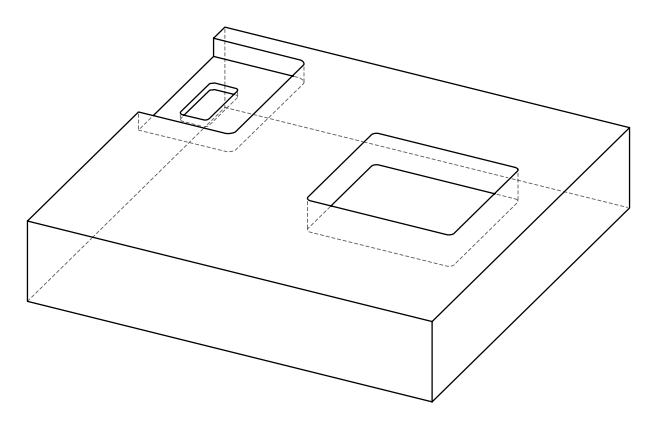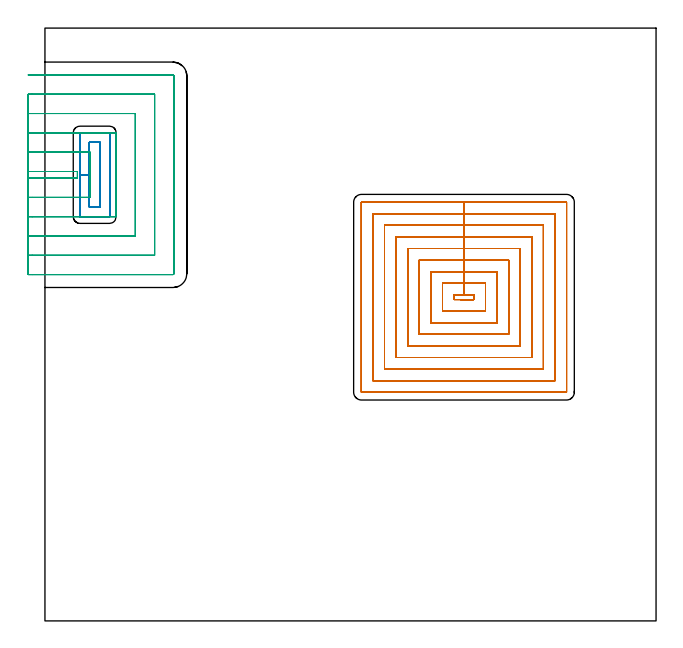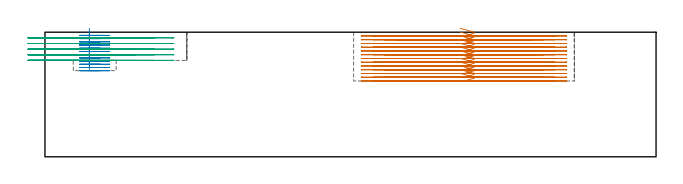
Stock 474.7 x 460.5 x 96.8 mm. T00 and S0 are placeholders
(PLAN: 3 operations, 2 tool changes, 110.1 min)
(1 MILL_RECTANGULAR_POCKET | POCKET_RECTANGULAR_STRAIGHT | NXT0201_011 | Follow Part, ap 3, ae 75% | 79.51 min | 1036339 mm3)
(2 MILL_RECTANGULAR_POCKET_1 | POCKET_RECTANGULAR_STRAIGHT_1 | NXT0201_013 | Follow Part, ap 2.5, ae 75% | 8.33 min | 74557 mm3)
(3 MILL_SLOT | SLOT_PARTIAL_RECTANGULAR | UGT0201_104 | Follow Part, ap 5, ae 75% | 22.25 min | 366896 mm3)
(TOOL NXT0201_011 | ENDMILL 12mm [2P460-1200-NA 1630] | D12 FL38 Z6)
(TOOL NXT0201_013 | ENDMILL 10mm | D10 FL30 Z4)
(TOOL UGT0201_104 | End Mill 20 mm | D20 FL22 Z2)
(OP 1 MILL_RECTANGULAR_POCKET)
G17 G21 G94 G90
T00 M6
G54
G17 G0 G90 X322.524 Y249.6 S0 M3
G43 Z106.8 H1
Z99.8
G94 G1 X333.2 Z96.939 F250.
Y253.3 Z95.948
X325.5 Z93.885
X317.8 F500.
Y249.6
X333.2
Y253.3
X325.5
Y262.3
X308.8
Y240.6
X342.2
Y262.3
X325.5
Y271.3
X299.8
Y231.6
X351.2
Y271.3
X325.5
Y280.3
X290.8
Y222.6
X360.2
Y280.3
X325.5
Y289.3
X281.8
Y213.6
X369.2
Y289.3
X325.5
Y298.3
X272.8
Y204.6
X378.2
Y298.3
X325.5
Y307.3
X263.8
Y195.6
X387.2
Y307.3
X325.5
Y316.3
X254.8
Y186.6
X396.2
Y316.3
X325.5
Y325.3
X245.9
X245.845 Y325.295
X245.805 Y325.255
X245.8 Y325.2
Y177.7
X245.805 Y177.645
X245.845 Y177.605
X245.9 Y177.6
X405.1
X405.155 Y177.605
X405.195 Y177.645
X405.2 Y177.7
Y325.2
X405.195 Y325.255
X405.155 Y325.295
X405.1 Y325.3
X325.5
X324.5
G0 X322.524 Y249.6 Z96.885
G1 X333.2 Z94.024 F250.
Y253.3 Z93.032
X325.5 Z90.969
X317.8 F500.
Y249.6
X333.2
Y253.3
X325.5
Y262.3
X308.8
Y240.6
X342.2
Y262.3
X325.5
Y271.3
X299.8
Y231.6
X351.2
Y271.3
X325.5
Y280.3
X290.8
Y222.6
X360.2
Y280.3
X325.5
Y289.3
X281.8
Y213.6
X369.2
Y289.3
X325.5
Y298.3
X272.8
Y204.6
X378.2
Y298.3
X325.5
Y307.3
X263.8
Y195.6
X387.2
Y307.3
X325.5
Y316.3
X254.8
Y186.6
X396.2
Y316.3
X325.5
Y325.3
X245.9
X245.845 Y325.295
X245.805 Y325.255
X245.8 Y325.2
Y177.7
X245.805 Y177.645
X245.845 Y177.605
X245.9 Y177.6
X405.1
X405.155 Y177.605
X405.195 Y177.645
X405.2 Y177.7
Y325.2
X405.195 Y325.255
X405.155 Y325.295
X405.1 Y325.3
X325.5
X324.5
G0 X322.524 Y249.6 Z93.969
G1 X333.2 Z91.108 F250.
Y253.3 Z90.117
X325.5 Z88.054
X317.8 F500.
Y249.6
X333.2
Y253.3
X325.5
Y262.3
X308.8
Y240.6
X342.2
Y262.3
X325.5
Y271.3
X299.8
Y231.6
X351.2
Y271.3
X325.5
Y280.3
X290.8
Y222.6
X360.2
Y280.3
X325.5
Y289.3
X281.8
Y213.6
X369.2
Y289.3
X325.5
Y298.3
X272.8
Y204.6
X378.2
Y298.3
X325.5
Y307.3
X263.8
Y195.6
X387.2
Y307.3
X325.5
Y316.3
X254.8
Y186.6
X396.2
Y316.3
X325.5
Y325.3
X245.9
X245.845 Y325.295
X245.805 Y325.255
X245.8 Y325.2
Y177.7
X245.805 Y177.645
X245.845 Y177.605
X245.9 Y177.6
X405.1
X405.155 Y177.605
X405.195 Y177.645
X405.2 Y177.7
Y325.2
X405.195 Y325.255
X405.155 Y325.295
X405.1 Y325.3
X325.5
X324.5
G0 X322.524 Y249.6 Z91.054
G1 X333.2 Z88.193 F250.
Y253.3 Z87.202
X325.5 Z85.138
X317.8 F500.
Y249.6
X333.2
Y253.3
X325.5
Y262.3
X308.8
Y240.6
X342.2
Y262.3
X325.5
Y271.3
X299.8
Y231.6
X351.2
Y271.3
X325.5
Y280.3
X290.8
Y222.6
X360.2
Y280.3
X325.5
Y289.3
X281.8
Y213.6
X369.2
Y289.3
X325.5
Y298.3
X272.8
Y204.6
X378.2
Y298.3
X325.5
Y307.3
X263.8
Y195.6
X387.2
Y307.3
X325.5
Y316.3
X254.8
Y186.6
X396.2
Y316.3
X325.5
Y325.3
X245.9
X245.845 Y325.295
X245.805 Y325.255
X245.8 Y325.2
Y177.7
X245.805 Y177.645
X245.845 Y177.605
X245.9 Y177.6
X405.1
X405.155 Y177.605
X405.195 Y177.645
X405.2 Y177.7
Y325.2
X405.195 Y325.255
X405.155 Y325.295
X405.1 Y325.3
X325.5
X324.5
G0 X322.524 Y249.6 Z88.138
G1 X333.2 Z85.278 F250.
Y253.3 Z84.286
X325.5 Z82.223
X317.8 F500.
Y249.6
X333.2
Y253.3
X325.5
Y262.3
X308.8
Y240.6
X342.2
Y262.3
X325.5
Y271.3
X299.8
Y231.6
X351.2
Y271.3
X325.5
Y280.3
X290.8
Y222.6
X360.2
Y280.3
X325.5
Y289.3
X281.8
Y213.6
X369.2
Y289.3
X325.5
Y298.3
X272.8
Y204.6
X378.2
Y298.3
X325.5
Y307.3
X263.8
Y195.6
X387.2
Y307.3
X325.5
Y316.3
X254.8
Y186.6
X396.2
Y316.3
X325.5
Y325.3
X245.9
X245.845 Y325.295
X245.805 Y325.255
X245.8 Y325.2
Y177.7
X245.805 Y177.645
X245.845 Y177.605
X245.9 Y177.6
X405.1
X405.155 Y177.605
X405.195 Y177.645
X405.2 Y177.7
Y325.2
X405.195 Y325.255
X405.155 Y325.295
X405.1 Y325.3
X325.5
X324.5
G0 X322.524 Y249.6 Z85.223
G1 X333.2 Z82.362 F250.
Y253.3 Z81.371
X325.5 Z79.308
X317.8 F500.
Y249.6
X333.2
Y253.3
X325.5
Y262.3
X308.8
Y240.6
X342.2
Y262.3
X325.5
Y271.3
X299.8
Y231.6
X351.2
Y271.3
X325.5
Y280.3
X290.8
Y222.6
X360.2
Y280.3
X325.5
Y289.3
X281.8
Y213.6
X369.2
Y289.3
X325.5
Y298.3
X272.8
Y204.6
X378.2
Y298.3
X325.5
Y307.3
X263.8
Y195.6
X387.2
Y307.3
X325.5
Y316.3
X254.8
Y186.6
X396.2
Y316.3
X325.5
Y325.3
X245.9
X245.845 Y325.295
X245.805 Y325.255
X245.8 Y325.2
Y177.7
X245.805 Y177.645
X245.845 Y177.605
X245.9 Y177.6
X405.1
X405.155 Y177.605
X405.195 Y177.645
X405.2 Y177.7
Y325.2
X405.195 Y325.255
X405.155 Y325.295
X405.1 Y325.3
X325.5
X324.5
G0 X322.524 Y249.6 Z82.308
G1 X333.2 Z79.447 F250.
Y253.3 Z78.455
X325.5 Z76.392
X317.8 F500.
Y249.6
X333.2
Y253.3
X325.5
Y262.3
X308.8
Y240.6
X342.2
Y262.3
X325.5
Y271.3
X299.8
Y231.6
X351.2
Y271.3
X325.5
Y280.3
X290.8
Y222.6
X360.2
Y280.3
X325.5
Y289.3
X281.8
Y213.6
X369.2
Y289.3
X325.5
Y298.3
X272.8
Y204.6
X378.2
Y298.3
X325.5
Y307.3
X263.8
Y195.6
X387.2
Y307.3
X325.5
Y316.3
X254.8
Y186.6
X396.2
Y316.3
X325.5
Y325.3
X245.9
X245.845 Y325.295
X245.805 Y325.255
X245.8 Y325.2
Y177.7
X245.805 Y177.645
X245.845 Y177.605
X245.9 Y177.6
X405.1
X405.155 Y177.605
X405.195 Y177.645
X405.2 Y177.7
Y325.2
X405.195 Y325.255
X405.155 Y325.295
X405.1 Y325.3
X325.5
X324.5
G0 X322.524 Y249.6 Z79.392
G1 X333.2 Z76.532 F250.
Y253.3 Z75.54
X325.5 Z73.477
X317.8 F500.
Y249.6
X333.2
Y253.3
X325.5
Y262.3
X308.8
Y240.6
X342.2
Y262.3
X325.5
Y271.3
X299.8
Y231.6
X351.2
Y271.3
X325.5
Y280.3
X290.8
Y222.6
X360.2
Y280.3
X325.5
Y289.3
X281.8
Y213.6
X369.2
Y289.3
X325.5
Y298.3
X272.8
Y204.6
X378.2
Y298.3
X325.5
Y307.3
X263.8
Y195.6
X387.2
Y307.3
X325.5
Y316.3
X254.8
Y186.6
X396.2
Y316.3
X325.5
Y325.3
X245.9
X245.845 Y325.295
X245.805 Y325.255
X245.8 Y325.2
Y177.7
X245.805 Y177.645
X245.845 Y177.605
X245.9 Y177.6
X405.1
X405.155 Y177.605
X405.195 Y177.645
X405.2 Y177.7
Y325.2
X405.195 Y325.255
X405.155 Y325.295
X405.1 Y325.3
X325.5
X324.5
G0 X322.524 Y249.6 Z76.477
G1 X333.2 Z73.616 F250.
Y253.3 Z72.625
X325.5 Z70.562
X317.8 F500.
Y249.6
X333.2
Y253.3
X325.5
Y262.3
X308.8
Y240.6
X342.2
Y262.3
X325.5
Y271.3
X299.8
Y231.6
X351.2
Y271.3
X325.5
Y280.3
X290.8
Y222.6
X360.2
Y280.3
X325.5
Y289.3
X281.8
Y213.6
X369.2
Y289.3
X325.5
Y298.3
X272.8
Y204.6
X378.2
Y298.3
X325.5
Y307.3
X263.8
Y195.6
X387.2
Y307.3
X325.5
Y316.3
X254.8
Y186.6
X396.2
Y316.3
X325.5
Y325.3
X245.9
X245.845 Y325.295
X245.805 Y325.255
X245.8 Y325.2
Y177.7
X245.805 Y177.645
X245.845 Y177.605
X245.9 Y177.6
X405.1
X405.155 Y177.605
X405.195 Y177.645
X405.2 Y177.7
Y325.2
X405.195 Y325.255
X405.155 Y325.295
X405.1 Y325.3
X325.5
X324.5
G0 X322.524 Y249.6 Z73.562
G1 X333.2 Z70.701 F250.
Y253.3 Z69.709
X325.5 Z67.646
X317.8 F500.
Y249.6
X333.2
Y253.3
X325.5
Y262.3
X308.8
Y240.6
X342.2
Y262.3
X325.5
Y271.3
X299.8
Y231.6
X351.2
Y271.3
X325.5
Y280.3
X290.8
Y222.6
X360.2
Y280.3
X325.5
Y289.3
X281.8
Y213.6
X369.2
Y289.3
X325.5
Y298.3
X272.8
Y204.6
X378.2
Y298.3
X325.5
Y307.3
X263.8
Y195.6
X387.2
Y307.3
X325.5
Y316.3
X254.8
Y186.6
X396.2
Y316.3
X325.5
Y325.3
X245.9
X245.845 Y325.295
X245.805 Y325.255
X245.8 Y325.2
Y177.7
X245.805 Y177.645
X245.845 Y177.605
X245.9 Y177.6
X405.1
X405.155 Y177.605
X405.195 Y177.645
X405.2 Y177.7
Y325.2
X405.195 Y325.255
X405.155 Y325.295
X405.1 Y325.3
X325.5
X324.5
G0 X322.524 Y249.6 Z70.646
G1 X333.2 Z67.785 F250.
Y253.3 Z66.794
X325.5 Z64.731
X317.8 F500.
Y249.6
X333.2
Y253.3
X325.5
Y262.3
X308.8
Y240.6
X342.2
Y262.3
X325.5
Y271.3
X299.8
Y231.6
X351.2
Y271.3
X325.5
Y280.3
X290.8
Y222.6
X360.2
Y280.3
X325.5
Y289.3
X281.8
Y213.6
X369.2
Y289.3
X325.5
Y298.3
X272.8
Y204.6
X378.2
Y298.3
X325.5
Y307.3
X263.8
Y195.6
X387.2
Y307.3
X325.5
Y316.3
X254.8
Y186.6
X396.2
Y316.3
X325.5
Y325.3
X245.9
X245.845 Y325.295
X245.805 Y325.255
X245.8 Y325.2
Y177.7
X245.805 Y177.645
X245.845 Y177.605
X245.9 Y177.6
X405.1
X405.155 Y177.605
X405.195 Y177.645
X405.2 Y177.7
Y325.2
X405.195 Y325.255
X405.155 Y325.295
X405.1 Y325.3
X325.5
X324.5
G0 X322.524 Y249.6 Z67.731
G1 X333.2 Z64.87 F250.
Y253.3 Z63.879
X325.5 Z61.815
X317.8 F500.
Y249.6
X333.2
Y253.3
X325.5
Y262.3
X308.8
Y240.6
X342.2
Y262.3
X325.5
Y271.3
X299.8
Y231.6
X351.2
Y271.3
X325.5
Y280.3
X290.8
Y222.6
X360.2
Y280.3
X325.5
Y289.3
X281.8
Y213.6
X369.2
Y289.3
X325.5
Y298.3
X272.8
Y204.6
X378.2
Y298.3
X325.5
Y307.3
X263.8
Y195.6
X387.2
Y307.3
X325.5
Y316.3
X254.8
Y186.6
X396.2
Y316.3
X325.5
Y325.3
X245.9
X245.845 Y325.295
X245.805 Y325.255
X245.8 Y325.2
Y177.7
X245.805 Y177.645
X245.845 Y177.605
X245.9 Y177.6
X405.1
X405.155 Y177.605
X405.195 Y177.645
X405.2 Y177.7
Y325.2
X405.195 Y325.255
X405.155 Y325.295
X405.1 Y325.3
X325.5
X324.5
G0 X322.524 Y249.6 Z64.815
G1 X333.2 Z61.955 F250.
Y253.3 Z60.963
X325.5 Z58.9
X317.8 F500.
Y249.6
X333.2
Y253.3
X325.5
Y262.3
X308.8
Y240.6
X342.2
Y262.3
X325.5
Y271.3
X299.8
Y231.6
X351.2
Y271.3
X325.5
Y280.3
X290.8
Y222.6
X360.2
Y280.3
X325.5
Y289.3
X281.8
Y213.6
X369.2
Y289.3
X325.5
Y298.3
X272.8
Y204.6
X378.2
Y298.3
X325.5
Y307.3
X263.8
Y195.6
X387.2
Y307.3
X325.5
Y316.3
X254.8
Y186.6
X396.2
Y316.3
X325.5
Y325.3
X245.9
X245.845 Y325.295
X245.805 Y325.255
X245.8 Y325.2
Y177.7
X245.805 Y177.645
X245.845 Y177.605
X245.9 Y177.6
X405.1
X405.155 Y177.605
X405.195 Y177.645
X405.2 Y177.7
Y325.2
X405.195 Y325.255
X405.155 Y325.295
X405.1 Y325.3
X325.5
X324.5
G0 Z106.8
M5
M2
(OP 2 MILL_RECTANGULAR_POCKET_1)
G17 G21 G94 G90
T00 M6
G54
G17 G0 G90 X34.5 Y367.045 S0 M3
G43 Z106.8 H0
Z99.8
G94 G1 Y346.55 Z94.308 F250.
Y321.3 F500.
X42.8
Y371.8
X34.5
Y346.55
X27.
Y314.
G3 X27.2 Y313.8 R0.2
G1 X50.1
G3 X50.3 Y314. R0.2
G1 Y379.1
G3 X50.1 Y379.3 R0.2
G1 X27.2
G3 X27. Y379.1 R0.2
G1 Y346.55
Y345.55
G0 X34.5 Y367.045 Z97.308
G1 Y346.55 Z91.817 F250.
Y321.3 F500.
X42.8
Y371.8
X34.5
Y346.55
X27.
Y314.
G3 X27.2 Y313.8 R0.2
G1 X50.1
G3 X50.3 Y314. R0.2
G1 Y379.1
G3 X50.1 Y379.3 R0.2
G1 X27.2
G3 X27. Y379.1 R0.2
G1 Y346.55
Y345.55
G0 X34.5 Y367.045 Z94.817
G1 Y346.55 Z89.325 F250.
Y321.3 F500.
X42.8
Y371.8
X34.5
Y346.55
X27.
Y314.
G3 X27.2 Y313.8 R0.2
G1 X50.1
G3 X50.3 Y314. R0.2
G1 Y379.1
G3 X50.1 Y379.3 R0.2
G1 X27.2
G3 X27. Y379.1 R0.2
G1 Y346.55
Y345.55
G0 X34.5 Y367.045 Z92.325
G1 Y346.55 Z86.833 F250.
Y321.3 F500.
X42.8
Y371.8
X34.5
Y346.55
X27.
Y314.
G3 X27.2 Y313.8 R0.2
G1 X50.1
G3 X50.3 Y314. R0.2
G1 Y379.1
G3 X50.1 Y379.3 R0.2
G1 X27.2
G3 X27. Y379.1 R0.2
G1 Y346.55
Y345.55
G0 X34.5 Y367.045 Z89.833
G1 Y346.55 Z84.342 F250.
Y321.3 F500.
X42.8
Y371.8
X34.5
Y346.55
X27.
Y314.
G3 X27.2 Y313.8 R0.2
G1 X50.1
G3 X50.3 Y314. R0.2
G1 Y379.1
G3 X50.1 Y379.3 R0.2
G1 X27.2
G3 X27. Y379.1 R0.2
G1 Y346.55
Y345.55
G0 X34.5 Y367.045 Z87.342
G1 Y346.55 Z81.85 F250.
Y321.3 F500.
X42.8
Y371.8
X34.5
Y346.55
X27.
Y314.
G3 X27.2 Y313.8 R0.2
G1 X50.1
G3 X50.3 Y314. R0.2
G1 Y379.1
G3 X50.1 Y379.3 R0.2
G1 X27.2
G3 X27. Y379.1 R0.2
G1 Y346.55
Y345.55
G0 X34.5 Y367.045 Z84.85
G1 Y346.55 Z79.358 F250.
Y321.3 F500.
X42.8
Y371.8
X34.5
Y346.55
X27.
Y314.
G3 X27.2 Y313.8 R0.2
G1 X50.1
G3 X50.3 Y314. R0.2
G1 Y379.1
G3 X50.1 Y379.3 R0.2
G1 X27.2
G3 X27. Y379.1 R0.2
G1 Y346.55
Y345.55
G0 X34.5 Y367.045 Z82.358
G1 Y346.55 Z76.867 F250.
Y321.3 F500.
X42.8
Y371.8
X34.5
Y346.55
X27.
Y314.
G3 X27.2 Y313.8 R0.2
G1 X50.1
G3 X50.3 Y314. R0.2
G1 Y379.1
G3 X50.1 Y379.3 R0.2
G1 X27.2
G3 X27. Y379.1 R0.2
G1 Y346.55
Y345.55
G0 X34.5 Y367.045 Z79.867
G1 Y346.55 Z74.375 F250.
Y321.3 F500.
X42.8
Y371.8
X34.5
Y346.55
X27.
Y314.
G3 X27.2 Y313.8 R0.2
G1 X50.1
G3 X50.3 Y314. R0.2
G1 Y379.1
G3 X50.1 Y379.3 R0.2
G1 X27.2
G3 X27. Y379.1 R0.2
G1 Y346.55
Y345.55
G0 X34.5 Y367.045 Z77.375
G1 Y346.55 Z71.883 F250.
Y321.3 F500.
X42.8
Y371.8
X34.5
Y346.55
X27.
Y314.
G3 X27.2 Y313.8 R0.2
G1 X50.1
G3 X50.3 Y314. R0.2
G1 Y379.1
G3 X50.1 Y379.3 R0.2
G1 X27.2
G3 X27. Y379.1 R0.2
G1 Y346.55
Y345.55
G0 X34.5 Y367.045 Z74.883
G1 Y346.55 Z69.392 F250.
Y321.3 F500.
X42.8
Y371.8
X34.5
Y346.55
X27.
Y314.
G3 X27.2 Y313.8 R0.2
G1 X50.1
G3 X50.3 Y314. R0.2
G1 Y379.1
G3 X50.1 Y379.3 R0.2
G1 X27.2
G3 X27. Y379.1 R0.2
G1 Y346.55
Y345.55
G0 X34.5 Y367.045 Z72.392
G1 Y346.55 Z66.9 F250.
Y321.3 F500.
X42.8
Y371.8
X34.5
Y346.55
X27.
Y314.
G3 X27.2 Y313.8 R0.2
G1 X50.1
G3 X50.3 Y314. R0.2
G1 Y379.1
G3 X50.1 Y379.3 R0.2
G1 X27.2
G3 X27. Y379.1 R0.2
G1 Y346.55
Y345.55
G0 Z106.8
M5
M2
(OP 3 MILL_SLOT)
G17 G21 G94 G90
T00 M6
G54
G17 G0 G90 X-13. Y344. S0 M3
G43 Z106.8 H0
Z92.42
G94 G1 X-10. F250.
X25.2 F500.
Y349.1
X-10.
X-13. F250.
Y329.
X-10.
X32. F500.
X35. F250.
Y364.1 F500.
X32. F250.
X-10. F500.
X-13. F250.
Y314.
X-10.
X55.2 F500.
Y379.1
X-10.
X-13. F250.
Y299.
X-10.
X70.2 F500.
Y394.1
X-10.
X-13. F250.
Y284.
X-10.
X85.2 F500.
Y409.1
X-10.
X-13. F250.
Y269.
X-10.
X99.4 F500.
G3 X100.2 Y269.8 R0.8
G1 Y423.3
G3 X99.4 Y424.1 R0.8
G1 X-10.
X-13. F250.
G0 Y344. Z88.04
G1 X-10.
X25.2 F500.
Y349.1
X-10.
X-13. F250.
Y329.
X-10.
X32. F500.
X35. F250.
Y364.1 F500.
X32. F250.
X-10. F500.
X-13. F250.
Y314.
X-10.
X55.2 F500.
Y379.1
X-10.
X-13. F250.
Y299.
X-10.
X70.2 F500.
Y394.1
X-10.
X-13. F250.
Y284.
X-10.
X85.2 F500.
Y409.1
X-10.
X-13. F250.
Y269.
X-10.
X99.4 F500.
G3 X100.2 Y269.8 R0.8
G1 Y423.3
G3 X99.4 Y424.1 R0.8
G1 X-10.
X-13. F250.
G0 Y344. Z83.66
G1 X-10.
X25.2 F500.
Y349.1
X-10.
X-13. F250.
Y329.
X-10.
X32. F500.
X35. F250.
Y364.1 F500.
X32. F250.
X-10. F500.
X-13. F250.
Y314.
X-10.
X55.2 F500.
Y379.1
X-10.
X-13. F250.
Y299.
X-10.
X70.2 F500.
Y394.1
X-10.
X-13. F250.
Y284.
X-10.
X85.2 F500.
Y409.1
X-10.
X-13. F250.
Y269.
X-10.
X99.4 F500.
G3 X100.2 Y269.8 R0.8
G1 Y423.3
G3 X99.4 Y424.1 R0.8
G1 X-10.
X-13. F250.
G0 Y344. Z79.28
G1 X-10.
X25.2 F500.
Y349.1
X-10.
X-13. F250.
Y329.
X-10.
X32. F500.
X35. F250.
Y364.1 F500.
X32. F250.
X-10. F500.
X-13. F250.
Y314.
X-10.
X55.2 F500.
Y379.1
X-10.
X-13. F250.
Y299.
X-10.
X70.2 F500.
Y394.1
X-10.
X-13. F250.
Y284.
X-10.
X85.2 F500.
Y409.1
X-10.
X-13. F250.
Y269.
X-10.
X99.4 F500.
G3 X100.2 Y269.8 R0.8
G1 Y423.3
G3 X99.4 Y424.1 R0.8
G1 X-10.
X-13. F250.
G0 Y344. Z74.9
G1 X-10.
X25.2 F500.
Y349.1
X-10.
X-13. F250.
Y329.
X-10.
X32. F500.
X35. F250.
Y364.1 F500.
X32. F250.
X-10. F500.
X-13. F250.
Y314.
X-10.
X55.2 F500.
Y379.1
X-10.
X-13. F250.
Y299.
X-10.
X70.2 F500.
Y394.1
X-10.
X-13. F250.
Y284.
X-10.
X85.2 F500.
Y409.1
X-10.
X-13. F250.
Y269.
X-10.
X99.4 F500.
G3 X100.2 Y269.8 R0.8
G1 Y423.3
G3 X99.4 Y424.1 R0.8
G1 X-10.
X-13. F250.
G0 Z106.8
M5
M2
